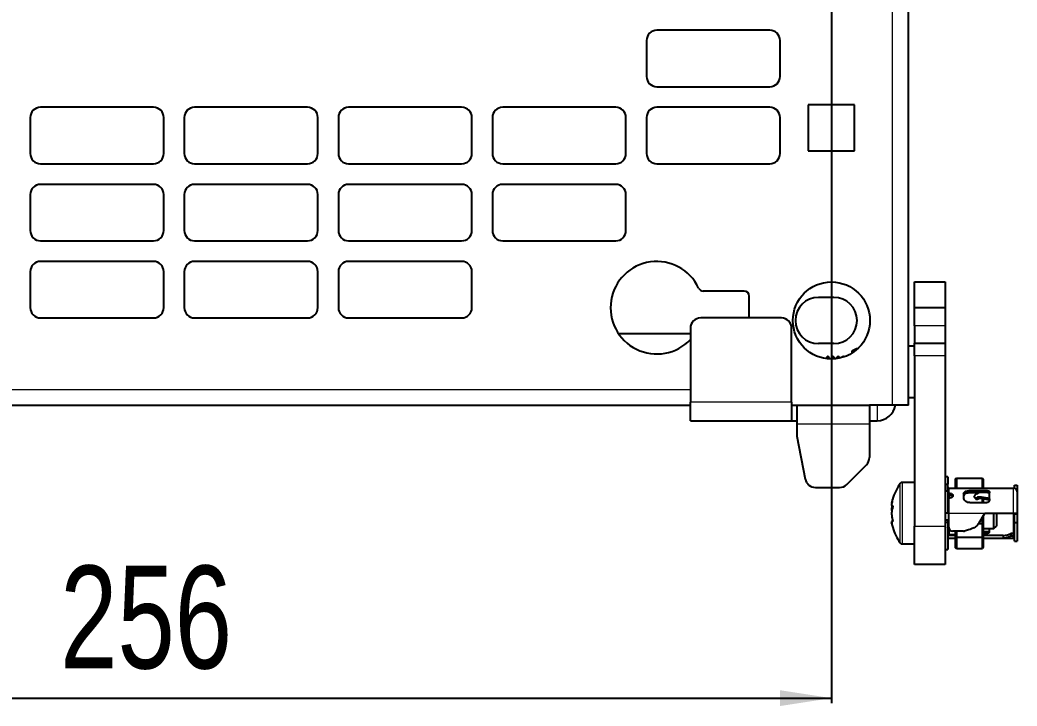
# Model space of a CAD drawing. Header units: millimetres. Extents: x -382 to 624, y -273 to 1990.
# Drawn here: x -164 to 30.1, y -110.4 to 23.1 of the extents above; entities that cross this region are included whole.
import ezdxf

# ---------------------------------------------------------------- set-up
doc = ezdxf.new("R2010")
doc.units = ezdxf.units.MM
doc.layers.add('FORMAT', color=7, linetype='Continuous')
doc.styles.add('SLDTEXTSTYLE0', font='TXT', dxfattribs={"width": 0.75})
doc.dimstyles.new('SLDDIMSTYLE0', dxfattribs={"dimtxt": 20, "dimasz": 10, "dimexe": 0, "dimexo": 0.0625, "dimgap": 5, "dimtad": 2, "dimdec": 1, "dimrnd": 1e-09, "dimzin": 12, "dimdsep": 46, "dimtxsty": 'SLDTEXTSTYLE0', "dimsah": 1, "dimcen": 0.09, "dimadec": 0, "dimazin": 3, "dimtfac": 1, "dimtofl": 0, "dimtmove": 0, "dimatfit": 3, "dimfxl": 0, "dimfrac": 2, "dimtolj": 1, "dimtzin": 12, "dimarcsym": 0})

# ---------------------------------------------------------------- blocks, each defined once
blk = doc.blocks.new('_D_4')
at = {"layer": 'FORMAT'}
for p, q in [((-262.04, 889.59), (-262.04, -109.9)), ((-6.04, 889.59), (-6.04, -109.9)), ((-262.04, -108.9), (-6.04, -108.9))]:
    blk.add_line(p, q, dxfattribs=at)
for points in [[(-262.04, -108.9), (-252.04, -110.44), (-252.04, -107.36)], [(-6.04, -108.9), (-16.04, -107.36), (-16.04, -110.44)]]:
    blk.add_solid(points, dxfattribs=at)
at = {"layer": 'FORMAT', "insert": (-156.21, -83.12), "char_height": 20, "attachment_point": 1, "style": 'SLDTEXTSTYLE0'}
blk.add_mtext('256', dxfattribs=at)

msp = doc.modelspace()

# ---------------------------------------------------------------- linework, layer by layer
at = {"color": 8, "linetype": 'Continuous', "lineweight": 18}
for p, q in [((5.86, -51.9), (5.86, 1831.1)), ((16.11, -32.9), (10.11, -32.9)), ((10.11, -32.91), (16.11, -32.91)), ((16.11, -36.44), (10.11, -36.44)), ((16.11, -42.29), (10.11, -42.29)), ((-234.09, -48.81), (-33.49, -48.81)), ((-13.79, -51.3), (-33.49, -51.3)), ((2.86, -51.9), (2.86, -54.9)), ((-12.79, -55.5), (1.36, -55.5)), ((7.34, -78.67), (7.34, -67.13)), ((7.78, -78.9), (7.78, -66.9)), ((16.81, -68.05), (16.81, -69.06)), ((17.06, -69.45), (17.06, -69.06)), ((20.91, -68.51), (20.91, -68.96)), ((24.21, -68.96), (24.21, -68.51)), ((29.41, -72.9), (29.41, -68.05)), ((16.81, -69.95), (16.81, -72.9)), ((16.81, -72.9), (23.81, -72.9)), ((29.41, -76.85), (29.41, -72.9)), ((10.11, -75.4), (16.11, -75.4)), ((16.81, -76.35), (16.81, -77.25))]:
    msp.add_line(p, q, dxfattribs=at)
at = {"color": 7, "linetype": 'Continuous', "lineweight": 25}
for p, q in [((8.96, -51.9), (8.96, 1831.1)), ((-18.04, 21.1), (-40.04, 21.1)), ((-42.04, 19.1), (-42.04, 12.1)), ((-16.04, 12.1), (-16.04, 19.1)), ((-40.04, 10.1), (-18.04, 10.1)), ((-138.04, 6.1), (-160.04, 6.1)), ((-108.04, 6.1), (-130.04, 6.1)), ((-78.04, 6.1), (-100.04, 6.1)), ((-48.04, 6.1), (-70.04, 6.1)), ((-18.04, 6.1), (-40.04, 6.1)), ((-10.54, 6.6), (-10.54, -2.4)), ((-1.54, 6.6), (-10.54, 6.6)), ((-1.54, -2.4), (-1.54, 6.6)), ((-162.04, 4.1), (-162.04, -2.9)), ((-136.04, -2.9), (-136.04, 4.1)), ((-132.04, 4.1), (-132.04, -2.9)), ((-106.04, -2.9), (-106.04, 4.1)), ((-102.04, 4.1), (-102.04, -2.9)), ((-76.04, -2.9), (-76.04, 4.1)), ((-72.04, 4.1), (-72.04, -2.9)), ((-46.04, -2.9), (-46.04, 4.1)), ((-42.04, 4.1), (-42.04, -2.9)), ((-16.04, -2.9), (-16.04, 4.1)), ((-10.54, -2.4), (-1.54, -2.4)), ((-160.04, -4.9), (-138.04, -4.9)), ((-130.04, -4.9), (-108.04, -4.9)), ((-100.04, -4.9), (-78.04, -4.9)), ((-70.04, -4.9), (-48.04, -4.9)), ((-40.04, -4.9), (-18.04, -4.9)), ((-138.04, -8.9), (-160.04, -8.9)), ((-108.04, -8.9), (-130.04, -8.9)), ((-78.04, -8.9), (-100.04, -8.9)), ((-48.04, -8.9), (-70.04, -8.9)), ((-162.04, -10.9), (-162.04, -17.9)), ((-136.04, -17.9), (-136.04, -10.9)), ((-132.04, -10.9), (-132.04, -17.9)), ((-106.04, -17.9), (-106.04, -10.9)), ((-102.04, -10.9), (-102.04, -17.9)), ((-76.04, -17.9), (-76.04, -10.9)), ((-72.04, -10.9), (-72.04, -17.9)), ((-46.04, -17.9), (-46.04, -10.9)), ((-160.04, -19.9), (-138.04, -19.9)), ((-130.04, -19.9), (-108.04, -19.9)), ((-100.04, -19.9), (-78.04, -19.9)), ((-70.04, -19.9), (-48.04, -19.9)), ((-138.04, -23.9), (-160.04, -23.9)), ((-108.04, -23.9), (-130.04, -23.9)), ((-78.04, -23.9), (-100.04, -23.9)), ((-162.04, -25.9), (-162.04, -32.9)), ((-136.04, -32.9), (-136.04, -25.9)), ((-132.04, -25.9), (-132.04, -32.9)), ((-106.04, -32.9), (-106.04, -25.9)), ((-102.04, -25.9), (-102.04, -32.9)), ((-76.04, -32.9), (-76.04, -25.9)), ((10.11, -27.9), (16.11, -27.9)), ((10.11, -32.9), (10.11, -27.9)), ((16.11, -27.9), (16.11, -32.9)), ((-23.04, -29.66), (-30.99, -29.66)), ((-22.04, -34.9), (-22.04, -30.66)), ((-5.54, -30.9), (-8.54, -30.9)), ((10.11, -32.9), (10.11, -32.91)), ((10.11, -36.44), (10.11, -32.91)), ((16.11, -32.9), (16.11, -32.91)), ((16.11, -32.91), (16.11, -36.44)), ((-160.04, -34.9), (-138.04, -34.9)), ((-130.04, -34.9), (-108.04, -34.9)), ((-100.04, -34.9), (-78.04, -34.9)), ((-15.79, -34.9), (-31.49, -34.9)), ((10.11, -36.44), (10.11, -39.79)), ((16.11, -36.44), (16.11, -39.79)), ((-47.53, -37.91), (-33.49, -37.91)), ((-33.49, -36.9), (-33.49, -51.3)), ((-13.79, -51.3), (-13.79, -36.9)), ((-5.54, -39.9), (-8.54, -39.9)), ((10.11, -40.4), (8.96, -40.4)), ((10.11, -39.79), (16.11, -39.79)), ((10.11, -42.29), (10.11, -39.79)), ((16.11, -39.79), (16.11, -42.29)), ((-6.79, -42.4), (-7.04, -42.65)), ((-7.04, -42.65), (-7.04, -42.84)), ((-6.67, -42.4), (-6.79, -42.4)), ((-6.79, -42.4), (-6.79, -42.87)), ((-6.33, -42.9), (-6.67, -42.4)), ((-6.67, -42.4), (-6.67, -42.88)), ((-5.81, -42.4), (-6.16, -42.9)), ((-5.67, -42.4), (-5.81, -42.4)), ((-5.81, -42.4), (-5.81, -42.9)), ((-5.35, -42.87), (-5.67, -42.4)), ((-5.67, -42.4), (-5.67, -42.89)), ((-4.81, -42.4), (-5.12, -42.85)), ((-4.67, -42.4), (-4.81, -42.4)), ((-4.81, -42.4), (-4.81, -42.8)), ((-4.44, -42.73), (-4.67, -42.4)), ((-4.67, -42.4), (-4.67, -42.78)), ((-3.81, -42.4), (-3.96, -42.61)), ((-3.67, -42.4), (-3.81, -42.4)), ((-3.81, -42.4), (-3.81, -42.56)), ((-3.61, -42.5), (-3.67, -42.4)), ((-3.67, -42.4), (-3.67, -42.52)), ((-1.18, -40.9), (-2.04, -41.4)), ((-2.04, -41.4), (-2.04, -41.75)), ((-0.94, -40.9), (-1.18, -40.9)), ((-1.18, -40.9), (-1.18, -41.11)), ((10.11, -42.29), (10.11, -75.4)), ((16.11, -42.29), (16.11, -75.4)), ((8.96, -50.4), (10.11, -50.4)), ((-234.09, -51.91), (-33.49, -51.91)), ((-33.49, -54.9), (-33.49, -51.3)), ((-13.79, -51.3), (-13.79, -54.9)), ((-13.79, -51.9), (-12.79, -51.9)), ((-12.79, -51.9), (-12.79, -55.5)), ((-12.79, -51.9), (1.36, -51.9)), ((5.86, -51.9), (1.36, -51.9)), ((1.36, -51.9), (1.36, -55.5)), ((8.96, -51.9), (5.86, -51.9)), ((-33.49, -54.9), (-13.79, -54.9)), ((-13.79, -54.9), (-12.79, -54.9)), ((-12.79, -55.5), (-12.79, -57.9)), ((1.36, -54.9), (2.86, -54.9)), ((1.36, -55.5), (1.36, -62.07)), ((-12.79, -57.9), (-11.12, -66.3)), ((-3.06, -67.32), (0.77, -63.49)), ((16.61, -65.8), (16.11, -65.8)), ((16.61, -65.8), (16.61, -67.27)), ((-9.15, -67.9), (-4.47, -67.9)), ((10.11, -66.9), (7.78, -66.9)), ((16.11, -67.27), (16.61, -67.27)), ((16.61, -68.58), (16.61, -67.27)), ((18.11, -66.19), (18.31, -66.06)), ((18.11, -68.05), (18.11, -66.19)), ((18.31, -66.06), (18.31, -68.05)), ((18.31, -66.06), (23.39, -66.06)), ((23.39, -68.05), (23.39, -66.06)), ((23.39, -66.06), (23.51, -66.29)), ((23.51, -66.29), (23.51, -68.05)), ((29.61, -67.47), (30.11, -67.47)), ((29.61, -68.08), (29.61, -67.47)), ((30.11, -67.47), (30.11, -68.75)), ((16.11, -68.58), (16.61, -68.58)), ((16.61, -68.58), (16.61, -72.9)), ((16.81, -68.05), (27.41, -68.05)), ((17.06, -69.06), (16.81, -69.06)), ((17.06, -69.45), (16.81, -69.45)), ((16.91, -69.95), (16.91, -69.45)), ((17.61, -69.42), (17.61, -69.53)), ((19.71, -69.15), (19.71, -69.83)), ((20.91, -68.51), (24.21, -68.51)), ((22.63, -68.96), (20.91, -68.96)), ((21.78, -69.71), (21.78, -69.68)), ((21.82, -69.85), (22.06, -70.14)), ((24.71, -68.74), (24.71, -68.96)), ((24.71, -70.09), (24.71, -68.96)), ((27.41, -68.05), (29.41, -68.05)), ((30.11, -68.75), (30.11, -72.9)), ((16.91, -69.9), (16.65, -69.9)), ((17.06, -69.95), (16.81, -69.95)), ((20.91, -70.85), (24.21, -70.85)), ((23.39, -70.85), (23.39, -70.08)), ((23.51, -70.13), (23.51, -70.85)), ((24.71, -70.09), (24.71, -70.41)), ((16.61, -72.9), (16.11, -72.9)), ((16.61, -72.9), (16.81, -72.9)), ((16.81, -75.65), (16.81, -72.9)), ((22.65, -74.9), (23.81, -72.9)), ((23.39, -74.9), (23.39, -73.62)), ((23.51, -73.42), (23.51, -74.9)), ((23.81, -72.9), (29.41, -72.9)), ((25.61, -73.04), (25.61, -72.9)), ((25.61, -75.9), (25.61, -73.04)), ((26.11, -72.9), (26.11, -75.4)), ((29.41, -72.9), (30.11, -72.9)), ((29.61, -73.03), (29.61, -72.9)), ((29.61, -73.03), (30.11, -73.03)), ((29.61, -74.73), (29.61, -73.03)), ((30.11, -72.9), (30.11, -73.03)), ((30.11, -73.03), (30.11, -74.73)), ((5.89, -74.43), (5.75, -74.43)), ((10.11, -82.9), (10.11, -75.4)), ((16.11, -74.21), (16.61, -74.21)), ((16.61, -74.74), (16.11, -74.74)), ((16.11, -75.4), (16.11, -82.9)), ((16.61, -74.21), (16.61, -74.74)), ((16.61, -74.35), (16.81, -74.36)), ((16.61, -74.74), (16.61, -80)), ((22.65, -74.9), (23.39, -74.9)), ((23.39, -77.6), (23.39, -74.9)), ((23.51, -74.9), (23.39, -74.9)), ((23.51, -74.9), (23.51, -77.57)), ((25.61, -75.9), (26.11, -75.4)), ((29.61, -74.73), (30.11, -74.73)), ((29.61, -78.33), (29.61, -74.73)), ((30.11, -74.73), (30.11, -78.33)), ((16.61, -75.9), (16.85, -75.9)), ((16.91, -76.35), (16.81, -76.35)), ((18.11, -77.25), (16.81, -77.25)), ((16.91, -77.05), (16.91, -76.03)), ((16.91, -77.05), (18.11, -77.05)), ((19.71, -76.4), (17.56, -76.4)), ((18.11, -77.58), (18.11, -76.4)), ((18.11, -79.62), (18.11, -77.58)), ((18.31, -77.6), (18.11, -77.58)), ((18.31, -76.4), (18.31, -77.6)), ((18.31, -77.6), (18.31, -79.75)), ((18.31, -77.6), (23.39, -77.6)), ((23.51, -77.57), (23.39, -77.6)), ((23.39, -79.75), (23.39, -77.6)), ((23.51, -75.9), (25.61, -75.9)), ((24.71, -76.44), (23.51, -76.56)), ((24.21, -76.85), (23.51, -76.85)), ((27.41, -77.25), (23.51, -77.25)), ((23.51, -77.57), (23.51, -79.52)), ((24.71, -76.44), (24.71, -75.9)), ((24.71, -76.61), (24.71, -76.44)), ((27.41, -77.25), (27.41, -77.75)), ((28.91, -76.85), (28.91, -77.3)), ((29.41, -76.85), (28.91, -76.85)), ((28.91, -77.3), (29.41, -77.3)), ((29.41, -77.3), (29.41, -76.85)), ((7.78, -78.9), (10.11, -78.9)), ((16.81, -77.75), (18.11, -77.75)), ((23.51, -79.52), (23.39, -79.75)), ((23.51, -77.75), (27.41, -77.75)), ((27.41, -77.75), (29.41, -77.75)), ((29.61, -78.33), (30.11, -78.33)), ((16.11, -80), (16.61, -80)), ((18.31, -79.75), (18.11, -79.62)), ((18.31, -79.75), (23.39, -79.75)), ((16.11, -82.9), (10.11, -82.9))]:
    msp.add_line(p, q, dxfattribs=at)
at = {"color": 7, "linetype": 'Continuous', "lineweight": 25, "flags": 128}
for points in [[(16.61, -69.43), (16.67, -69.44), (16.81, -69.45)], [(16.61, -69.83), (16.61, -69.85), (16.62, -69.88), (16.64, -69.9), (16.66, -69.92), (16.7, -69.93), (16.73, -69.94), (16.77, -69.95), (16.81, -69.95)], [(16.91, -69.78), (16.86, -69.87), (16.85, -69.9)], [(5.87, -70.22), (5.81, -70.47), (5.69, -70.98)], [(5.69, -74.82), (5.81, -75.33), (5.91, -75.72)], [(16.61, -76.38), (16.67, -76.37), (16.81, -76.35)], [(16.61, -77.28), (16.67, -77.27), (16.81, -77.25)], [(29.41, -77.75), (29.54, -77.74), (29.61, -77.72)]]:
    msp.add_lwpolyline(points, dxfattribs=at)
at = {"color": 7, "linetype": 'Continuous', "lineweight": 25}
msp.add_circle((-6.04, -35.4), 7.5, dxfattribs=at)
for centre, radius, start, end in [((-40.04, 19.1), 2, 90, 180), ((-18.04, 19.1), 2, 0, 90), ((-40.04, 12.1), 2, 180, 270), ((-18.04, 12.1), 2, 270, 0), ((-160.04, 4.1), 2, 90, 180), ((-138.04, 4.1), 2, 0, 90), ((-130.04, 4.1), 2, 90, 180), ((-108.04, 4.1), 2, 0, 90), ((-100.04, 4.1), 2, 90, 180), ((-78.04, 4.1), 2, 0, 90), ((-70.04, 4.1), 2, 90, 180), ((-48.04, 4.1), 2, 0, 90), ((-40.04, 4.1), 2, 90, 180), ((-18.04, 4.1), 2, 0, 90), ((-160.04, -2.9), 2, 180, 270), ((-138.04, -2.9), 2, 270, 0), ((-130.04, -2.9), 2, 180, 270), ((-108.04, -2.9), 2, 270, 0), ((-100.04, -2.9), 2, 180, 270), ((-78.04, -2.9), 2, 270, 0), ((-70.04, -2.9), 2, 180, 270), ((-48.04, -2.9), 2, 270, 0), ((-40.04, -2.9), 2, 180, 270), ((-18.04, -2.9), 2, 270, 0), ((-160.04, -10.9), 2, 90, 180), ((-138.04, -10.9), 2, 0, 90), ((-130.04, -10.9), 2, 90, 180), ((-108.04, -10.9), 2, 0, 90), ((-100.04, -10.9), 2, 90, 180), ((-78.04, -10.9), 2, 0, 90), ((-70.04, -10.9), 2, 90, 180), ((-48.04, -10.9), 2, 0, 90), ((-160.04, -17.9), 2, 180, 270), ((-138.04, -17.9), 2, 270, 0), ((-130.04, -17.9), 2, 180, 270), ((-108.04, -17.9), 2, 270, 0), ((-100.04, -17.9), 2, 180, 270), ((-78.04, -17.9), 2, 270, 0), ((-70.04, -17.9), 2, 180, 270), ((-48.04, -17.9), 2, 270, 0), ((-160.04, -25.9), 2, 90, 180), ((-138.04, -25.9), 2, 0, 90), ((-130.04, -25.9), 2, 90, 180), ((-108.04, -25.9), 2, 0, 90), ((-100.04, -25.9), 2, 90, 180), ((-78.04, -25.9), 2, 0, 90), ((-40.04, -32.91), 9, 25.1507, 316.7004), ((-30.99, -28.66), 1, 205.1507, 270), ((-23.04, -30.66), 1, 0, 90), ((-8.54, -35.4), 4.5, 90, 270), ((-5.54, -35.4), 4.5, 270, 90), ((-160.04, -32.9), 2, 180, 270), ((-138.04, -32.9), 2, 270, 0), ((-130.04, -32.9), 2, 180, 270), ((-108.04, -32.9), 2, 270, 0), ((-100.04, -32.9), 2, 180, 270), ((-78.04, -32.9), 2, 270, 0), ((-31.49, -36.9), 2, 90, 180), ((-15.79, -36.9), 2, 0, 90), ((2.86, -51.3), 3.6, 270, 350.4059), ((-0.64, -62.07), 2, 315, 360), ((-9.15, -65.9), 2, 191.3099, 270), ((-4.47, -65.9), 2, 270, 315), ((15.51, -72.9), 10, 144.7485, 164.4243), ((7.78, -67.44), 0.54, 90, 144.7485), ((16.81, -67.85), 0.2, 180, 270), ((16.79, -68.87), 0.183, 187.3339, 275.8124), ((29.41, -68.75), 0.7, 360, 90), ((17.56, -75.65), 0.75, 180, 270), ((15.51, -72.9), 10, 196.3891, 215.2515), ((16.71, -75.98), 0.0996, 125.5332, 176.0721), ((19.71, -75.65), 0.75, 270, 285.0484), ((29.41, -77.05), 0.2, 270, 360), ((7.78, -78.36), 0.54, 215.2515, 270), ((16.81, -77.95), 0.2, 90, 180)]:
    msp.add_arc(centre, radius, start, end, dxfattribs=at)
for points, knots in [([(17.06, -69.06), (17.12, -69.06), (17.24, -69.07), (17.41, -69.13), (17.53, -69.21), (17.6, -69.32), (17.6, -69.39), (17.61, -69.42)], [0, 0, 0, 0, 0.214393, 0.428789, 0.643061, 0.856854, 1, 1, 1, 1]), ([(17.57, -69.68), (17.54, -69.65), (17.49, -69.57), (17.35, -69.5), (17.2, -69.46), (17.1, -69.45), (17.06, -69.45)], [0, 0, 0, 0, 0.252501, 0.531568, 0.811143, 1, 1, 1, 1]), ([(17.61, -69.53), (17.6, -69.58), (17.59, -69.67), (17.49, -69.79), (17.36, -69.89), (17.2, -69.94), (17.1, -69.95), (17.06, -69.95)], [0, 0, 0, 0, 0.214305, 0.42865, 0.642279, 0.856223, 1, 1, 1, 1]), ([(19.71, -69.15), (19.72, -69.07), (19.74, -68.9), (19.94, -68.71), (20.24, -68.58), (20.58, -68.52), (20.81, -68.51), (20.91, -68.51)], [0, 0, 0, 0, 0.2128333, 0.4258501, 0.6355415, 0.8465873, 1, 1, 1, 1]), ([(20.91, -68.96), (20.77, -68.97), (20.5, -68.98), (20.14, -69.07), (19.87, -69.22), (19.73, -69.41), (19.71, -69.56), (19.71, -69.62)], [0, 0, 0, 0, 0.2128745, 0.4257668, 0.6379374, 0.8473525, 1, 1, 1, 1]), ([(20.91, -70.85), (20.77, -70.84), (20.5, -70.82), (20.14, -70.63), (19.87, -70.37), (19.73, -70.08), (19.71, -69.9), (19.71, -69.83)], [0, 0, 0, 0, 0.213238, 0.42649, 0.63916, 0.849598, 1, 1, 1, 1]), ([(22.18, -69.17), (22.13, -69.2), (22.04, -69.25), (21.91, -69.37), (21.82, -69.5), (21.78, -69.61), (21.78, -69.66), (21.78, -69.68)], [0, 0, 0, 0, 0.225867, 0.451734, 0.677598, 0.903479, 1, 1, 1, 1]), ([(21.78, -69.71), (21.78, -69.75), (21.79, -69.82), (21.87, -69.9), (21.98, -69.94), (22.09, -69.93), (22.16, -69.91), (22.18, -69.91)], [0, 0, 0, 0, 0.225883, 0.451767, 0.67765, 0.903524, 1, 1, 1, 1]), ([(24.71, -68.96), (24.21, -68.89), (23.54, -68.81), (22.64, -68.91), (22.34, -69.08), (22.18, -69.17)], [0, 0, 0, 0, 0.587693, 0.790818, 1, 1, 1, 1]), ([(24.71, -70.09), (24.21, -69.98), (23.54, -69.83), (22.64, -69.72), (22.34, -69.84), (22.18, -69.91)], [0, 0, 0, 0, 0.587693, 0.790818, 1, 1, 1, 1]), ([(24.21, -68.51), (24.26, -68.51), (24.37, -68.51), (24.52, -68.55), (24.64, -68.61), (24.7, -68.68), (24.7, -68.72), (24.71, -68.74)], [0, 0, 0, 0, 0.2144453, 0.4288931, 0.6432387, 0.8571881, 1, 1, 1, 1]), ([(5.87, -70.21), (5.88, -70.19), (5.89, -70.15), (5.9, -70.12), (5.91, -70.11), (5.91, -70.11), (5.9, -70.12), (5.89, -70.15), (5.84, -70.37), (5.75, -70.76), (5.68, -71.21), (5.68, -71.46), (5.74, -71.53), (5.82, -71.53), (5.88, -71.54), (5.9, -71.56), (5.91, -71.59), (5.91, -71.62), (5.91, -71.64), (5.9, -71.7), (5.86, -71.87), (5.77, -72.16), (5.7, -72.55), (5.68, -72.96), (5.7, -73.46), (5.78, -73.86), (5.86, -74.18), (5.89, -74.31), (5.9, -74.37), (5.91, -74.4), (5.91, -74.42), (5.9, -74.45), (5.88, -74.47), (5.8, -74.46), (5.72, -74.4), (5.68, -74.5), (5.69, -74.8), (5.77, -75.17), (5.84, -75.46), (5.87, -75.57), (5.89, -75.64), (5.9, -75.68), (5.91, -75.7), (5.91, -75.7), (5.91, -75.7)], [0, 0, 0, 0, 0.010728, 0.015224, 0.018112, 0.020571, 0.023024, 0.027377, 0.040819, 0.103498, 0.166695, 0.204011, 0.256335, 0.314494, 0.327735, 0.341099, 0.344105, 0.346621, 0.34914, 0.352978, 0.363553, 0.410702, 0.470972, 0.507237, 0.543762, 0.627026, 0.651816, 0.664256, 0.66927, 0.671997, 0.674747, 0.677852, 0.683424, 0.704689, 0.788652, 0.828321, 0.868497, 0.946466, 0.965714, 0.977954, 0.986009, 0.994111, 0.997345, 1, 1, 1, 1]), ([(5.69, -70.99), (5.69, -71.01), (5.68, -71.06), (5.69, -71.05), (5.69, -71.04)], [0, 0, 0, 0, 0.6565099, 1, 1, 1, 1]), ([(5.76, -71.37), (5.76, -71.39), (5.72, -71.59), (5.68, -71.93), (5.68, -72.32), (5.71, -72.46), (5.72, -72.53)], [0, 0, 0, 0, 0.0337319, 0.5045436, 0.7825379, 1, 1, 1, 1]), ([(22.06, -70.14), (22.07, -70.15), (22.08, -70.17), (22.09, -70.18), (22.1, -70.19)], [0, 0, 0, 0, 0.872289, 1, 1, 1, 1]), ([(22.43, -70.21), (22.38, -70.22), (22.29, -70.25), (22.17, -70.23), (22.12, -70.2), (22.1, -70.19)], [0, 0, 0, 0, 0.369126, 0.738256, 1, 1, 1, 1]), ([(24.71, -70.38), (24.28, -70.28), (23.69, -70.15), (22.87, -70.03), (22.58, -70.15), (22.43, -70.21)], [0, 0, 0, 0, 0.56666, 0.780905, 1, 1, 1, 1]), ([(24.71, -70.41), (24.7, -70.46), (24.69, -70.56), (24.6, -70.69), (24.48, -70.79), (24.34, -70.85), (24.24, -70.85), (24.21, -70.85)], [0, 0, 0, 0, 0.214373, 0.428779, 0.642592, 0.856666, 1, 1, 1, 1]), ([(5.69, -74.82), (5.69, -74.8), (5.68, -74.75), (5.69, -74.76), (5.69, -74.77)], [0, 0, 0, 0, 0.429774, 1, 1, 1, 1]), ([(16.61, -74.62), (16.61, -74.61), (16.61, -74.59), (16.63, -74.56), (16.66, -74.54), (16.73, -74.55), (16.78, -74.55), (16.81, -74.56)], [0, 0, 0, 0, 0.195302, 0.377541, 0.538909, 0.761383, 1, 1, 1, 1]), ([(16.61, -75.68), (16.61, -75.67), (16.61, -75.65), (16.63, -75.62), (16.66, -75.59), (16.74, -75.58), (16.79, -75.57), (16.82, -75.57)], [0, 0, 0, 0, 0.1874623, 0.362386, 0.5172771, 0.7506419, 1, 1, 1, 1]), ([(22.65, -74.9), (22.48, -75.12), (22.13, -75.56), (21.15, -76.03), (20.39, -76.24), (19.9, -76.38)], [0, 0, 0, 0, 0.2540266, 0.5265912, 1, 1, 1, 1]), ([(24.71, -76.61), (24.7, -76.64), (24.69, -76.69), (24.6, -76.77), (24.48, -76.82), (24.34, -76.84), (24.24, -76.84), (24.21, -76.85)], [0, 0, 0, 0, 0.2142948, 0.4286301, 0.6422302, 0.856153, 1, 1, 1, 1]), ([(27.41, -77.25), (27.69, -77.23), (28.19, -77.18), (28.69, -76.95), (28.91, -76.85)], [0, 0, 0, 0, 0.5598678, 1, 1, 1, 1]), ([(27.41, -77.75), (27.69, -77.72), (28.19, -77.66), (28.69, -77.41), (28.91, -77.3)], [0, 0, 0, 0, 0.559911, 1, 1, 1, 1]), ([(29.41, -77.75), (29.41, -77.72), (29.41, -77.66), (29.41, -77.41), (29.41, -77.3)], [0, 0, 0, 0, 0.559866, 1, 1, 1, 1])]:
    msp.add_open_spline(points, degree=3, knots=knots, dxfattribs=at)
at = {"color": 8, "linetype": 'Continuous', "lineweight": 18}
msp.add_open_spline([(22.18, -69.91), (22.22, -69.96), (22.29, -70.04), (22.38, -70.14), (22.42, -70.19), (22.43, -70.21)], degree=3, knots=[0, 0, 0, 0, 0.502362, 0.815418, 1, 1, 1, 1], dxfattribs=at)

# ---------------------------------------------------------------- dimensions: what is measured, and where the dimension line sits
at = {"layer": 'FORMAT'}
dim = msp.add_linear_dim(base=(-6.04, -108.9), p1=(-262.04, 889.6), p2=(-6.04, 889.6), angle=0, dimstyle='SLDDIMSTYLE0', dxfattribs=at)
dim.commit()
dim.dimension.update_dxf_attribs({"geometry": '_D_4', "text_midpoint": (-134.04, -108.9), "dimtype": 160})

doc.saveas('drawing.dxf')
